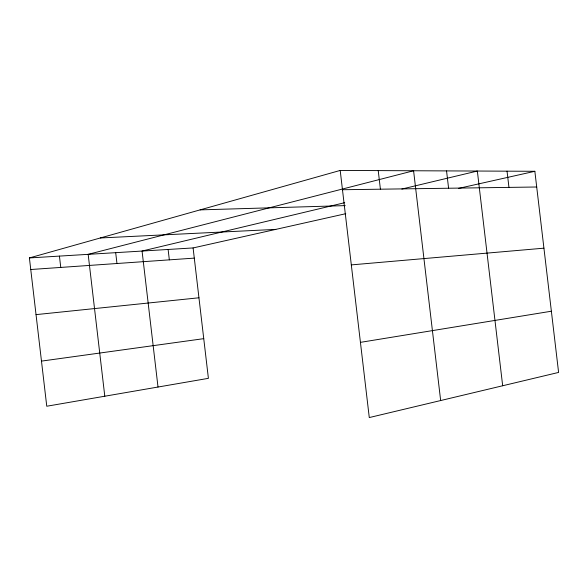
<?xml version="1.0" encoding="UTF-8"?>
<svg xmlns="http://www.w3.org/2000/svg" width="588" height="588" viewBox="0 0 588 588"><rect width="100%" height="100%" fill="white"/><g stroke="black" fill="none" stroke-linecap="round" stroke-linejoin="round"><path stroke-width="0.88" d="M345.751 213.701L193.099 247.938L208.402 378.341L46.761 406.235L29.4 257.934L340.202 170.439L534.852 171.292L558.6 372.424L369.279 417.561L340.202 170.439M344.708 202.691L142.061 251.054L158.01 387.036M401.839 189.057L477.346 171.042L502.674 385.757M458.375 188.447L534.852 171.292M360.429 342.356L551.375 311.221M41.476 361.113L203.749 338.659M36.037 314.624L198.95 297.785M351.315 264.894L543.929 248.173M30.752 269.517L194.297 258.117M29.4 257.934L193.099 247.938M100.305 237.971L275.816 229.386M200.104 209.879L345.222 205.616M342.473 189.733L536.712 186.999M507.04 171.174L508.958 187.388M446.549 170.902L448.593 188.241M440.655 400.546L413.585 170.763L88.171 254.347L104.796 396.224M378.224 170.601L380.414 189.196M168.117 249.459L169.337 259.859M115.689 252.664L116.961 263.512M59.432 256.096L60.762 267.422"/></g></svg>
